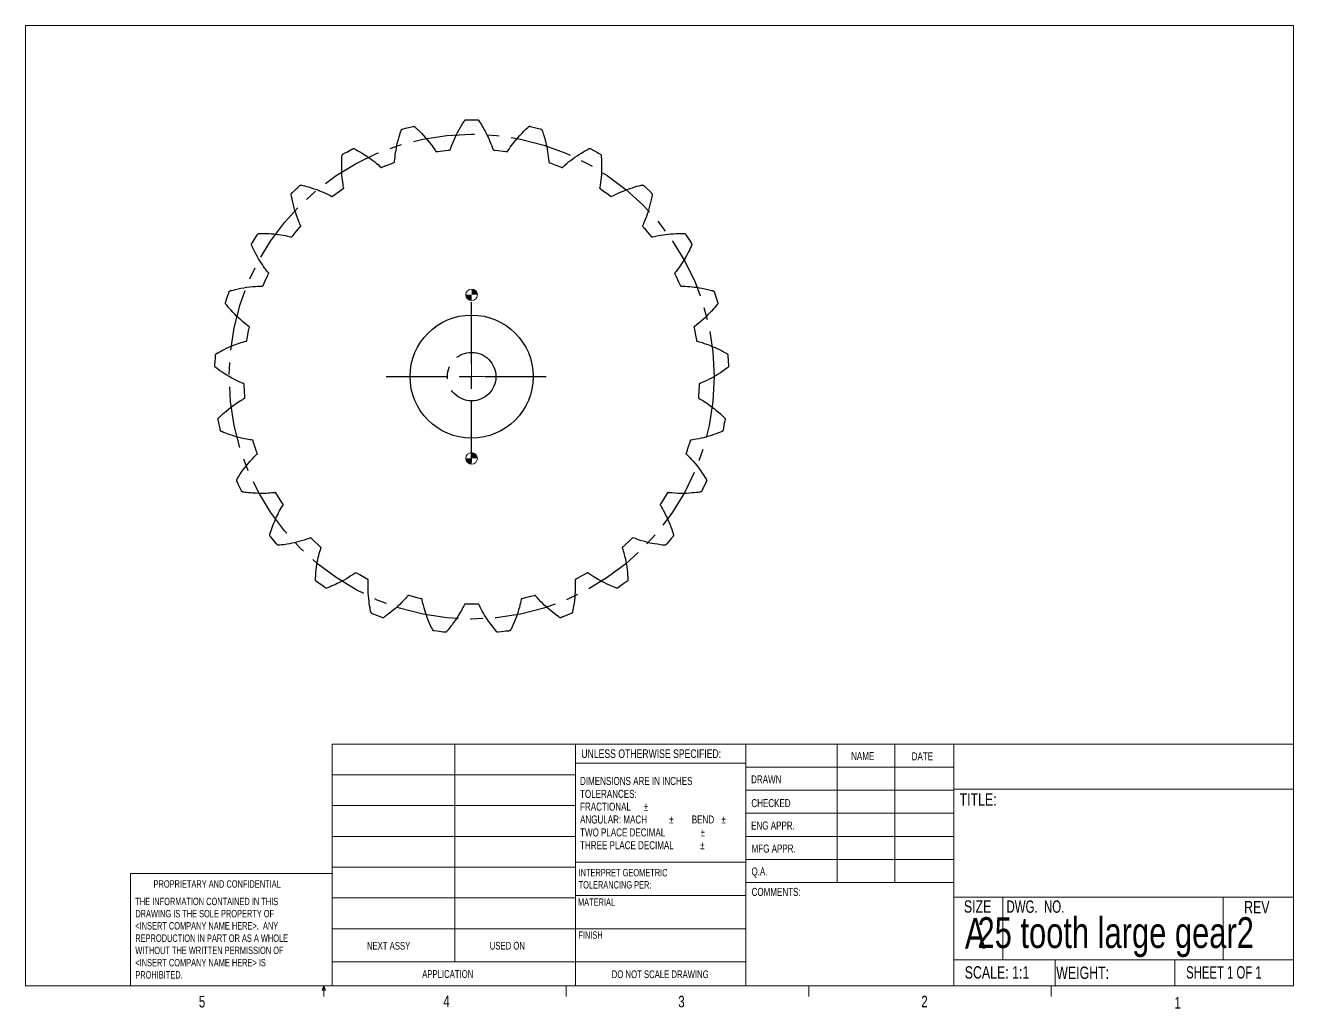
# Model space of a CAD drawing. Header units: inches. Extents: x 0.3 to 10.6, y 0.2 to 8.2.
import ezdxf

# ---------------------------------------------------------------- set-up
doc = ezdxf.new("R2010")
doc.units = ezdxf.units.IN
doc.header["$MEASUREMENT"] = 0
doc.linetypes.add('CENTERX2', pattern=[0.8, 0.5, -0.1, 0.1, -0.1])
doc.styles.add('SLDTEXTSTYLE0', font='TXT', dxfattribs={"width": 0.75})
doc.styles.add('SLDTEXTSTYLE1', font='TXT', dxfattribs={"width": 0.6875})
doc.styles.add('SLDTEXTSTYLE2', font='TXT', dxfattribs={"width": 0.694444})

# ---------------------------------------------------------------- blocks, each defined once
blk = doc.blocks.new('SW_NOTE_0')
at = {"color": 0, "linetype": 'Continuous', "lineweight": 0, "char_height": 0.06, "attachment_point": 1, "style": 'SLDTEXTSTYLE0'}
for s, insert in [('INTERPRET GEOMETRIC', (0, 0.077)), ('TOLERANCING PER:', (0, -0.022))]:
    blk.add_mtext(s, dxfattribs=dict(at, insert=insert))
blk = doc.blocks.new('SW_NOTE_1')
at = {"color": 0, "linetype": 'Continuous', "lineweight": 0, "char_height": 0.065, "attachment_point": 1, "style": 'SLDTEXTSTYLE0'}
for s, insert in [('DIMENSIONS ARE IN INCHES', (0, 0.084)), ('TOLERANCES:', (0, -0.021)), ('FRACTIONAL', (0, -0.125)), ('%%p', (0.518, -0.125)), ('ANGULAR: MACH', (0, -0.229)), ('%%p', (0.723, -0.229)), ('BEND', (0.907, -0.229)), ('%%p', (1.148, -0.229)), ('TWO PLACE DECIMAL', (0, -0.334)), ('%%p', (0.979, -0.334)), ('THREE PLACE DECIMAL', (0, -0.438)), ('%%p', (0.974, -0.438))]:
    blk.add_mtext(s, dxfattribs=dict(at, insert=insert))
blk = doc.blocks.new('SW_NOTE_2')
at = {"color": 0, "linetype": 'Continuous', "lineweight": 0, "char_height": 0.06, "attachment_point": 1, "style": 'SLDTEXTSTYLE0'}
for s, insert in [('THE INFORMATION CONTAINED IN THIS', (0, 0.077)), ('DRAWING IS THE SOLE PROPERTY OF', (0, -0.022)), ('<INSERT COMPANY NAME HERE>.  ANY', (0, -0.121)), ('REPRODUCTION IN PART OR AS A WHOLE', (0, -0.221)), ('WITHOUT THE WRITTEN PERMISSION OF', (0, -0.32)), ('<INSERT COMPANY NAME HERE> IS', (0, -0.42)), ('PROHIBITED.', (0, -0.519))]:
    blk.add_mtext(s, dxfattribs=dict(at, insert=insert))
blk = doc.blocks.new('SW_CENTERMARKSYMBOL_0')
at = {"color": 0, "linetype": 'Continuous', "lineweight": 0}
for p, q in [((0, 0.2), (0, 0.6)), ((-0.2, 0), (-0.6, 0)), ((0, 0), (-0.1, 0)), ((0, 0), (0, 0.1)), ((0, 0), (0, -0.1)), ((0, 0), (0.1, 0)), ((0.2, 0), (0.6, 0)), ((0, -0.2), (0, -0.6))]:
    blk.add_line(p, q, dxfattribs=at)
blk = doc.blocks.new('SW_DOWELSYMBOL_0')
at = {"linetype": 'Continuous', "lineweight": 0}
h = blk.add_hatch(color=0, dxfattribs=at)
edge = h.paths.add_edge_path(flags=0)
edge.add_arc((0, 0), 0.0469, 180, 270)
edge.add_line((0, -0.047), (0, 0))
edge.add_line((0, 0), (-0.047, 0))
h = blk.add_hatch(color=0, dxfattribs=at)
edge = h.paths.add_edge_path(flags=0)
edge.add_arc((0, 0), 0.0469, 0, 90)
edge.add_line((0, 0.047), (0, 0))
edge.add_line((0, 0), (0.047, 0))
at = {"color": 0, "linetype": 'Continuous', "lineweight": 0}
blk.add_circle((0, 0), 0.0469, dxfattribs=at)
blk = doc.blocks.new('SW_DOWELSYMBOL_1')
at = {"linetype": 'Continuous', "lineweight": 0}
h = blk.add_hatch(color=0, dxfattribs=at)
edge = h.paths.add_edge_path(flags=0)
edge.add_arc((0, 0), 0.0469, 180, 270)
edge.add_line((0, -0.047), (0, 0))
edge.add_line((0, 0), (-0.047, 0))
h = blk.add_hatch(color=0, dxfattribs=at)
edge = h.paths.add_edge_path(flags=0)
edge.add_arc((0, 0), 0.0469, 0, 90)
edge.add_line((0, 0.047), (0, 0))
edge.add_line((0, 0), (0.047, 0))
at = {"color": 0, "linetype": 'Continuous', "lineweight": 0}
blk.add_circle((0, 0), 0.0469, dxfattribs=at)

msp = doc.modelspace()

# ---------------------------------------------------------------- linework, layer by layer
at = {"color": 7, "linetype": 'Continuous', "lineweight": 0}
for p, q in [((0.33, 8.192), (10.63, 8.192)), ((0.33, 8.192), (0.33, 0.392)), ((10.63, 0.392), (10.63, 8.192)), ((2.821, 2.356), (10.63, 2.356)), ((2.821, 0.392), (2.821, 2.356)), ((3.819, 2.356), (3.819, 0.588)), ((4.798, 0.392), (4.798, 2.356)), ((6.18, 2.356), (6.18, 0.392)), ((6.924, 2.356), (6.924, 1.231)), ((7.392, 2.356), (7.392, 1.231)), ((7.871, 2.356), (7.871, 0.392)), ((6.18, 2.202), (4.798, 2.202)), ((6.18, 2.169), (7.871, 2.169)), ((2.821, 2.106), (4.798, 2.106)), ((6.18, 1.981), (7.871, 1.981)), ((7.871, 1.989), (10.63, 1.989)), ((2.821, 1.856), (4.798, 1.856)), ((6.18, 1.794), (7.871, 1.794)), ((2.821, 1.606), (4.798, 1.606)), ((7.871, 1.606), (6.18, 1.606)), ((2.821, 1.356), (4.798, 1.356)), ((4.798, 1.396), (6.18, 1.396)), ((7.871, 1.419), (6.18, 1.419)), ((1.184, 0.392), (1.184, 1.306)), ((2.821, 1.306), (1.184, 1.306)), ((7.871, 1.231), (6.18, 1.231)), ((2.821, 1.106), (4.798, 1.106)), ((4.798, 1.126), (6.18, 1.126)), ((7.871, 1.112), (10.63, 1.112)), ((8.267, 1.112), (8.267, 0.605)), ((10.058, 1.112), (10.058, 0.605)), ((2.821, 0.856), (4.798, 0.856)), ((4.798, 0.856), (6.18, 0.856)), ((2.821, 0.588), (6.18, 0.588)), ((7.871, 0.605), (10.63, 0.605)), ((8.694, 0.605), (8.694, 0.392)), ((9.666, 0.605), (9.666, 0.392)), ((10.63, 0.392), (0.33, 0.392)), ((2.741, 0.357), (2.755, 0.392)), ((2.767, 0.357), (2.741, 0.357)), ((2.755, 0.392), (2.755, 0.307)), ((2.755, 0.392), (2.767, 0.357)), ((4.723, 0.392), (4.723, 0.307)), ((6.692, 0.392), (6.692, 0.307)), ((8.661, 0.392), (8.661, 0.307))]:
    msp.add_line(p, q, dxfattribs=at)
at = {"color": 7, "linetype": 'CENTERX2'}
for p, q in [((3.954, 4.644), (3.954, 6.035)), ((3.259, 5.34), (4.65, 5.34))]:
    msp.add_line(p, q, dxfattribs=at)
at = {"color": 7, "linetype": 'Continuous', "flags": 128}
msp.add_lwpolyline([(3.795, 3.324), (3.786, 3.313), (3.777, 3.302), (3.769, 3.291), (3.763, 3.284), (3.757, 3.277), (3.755, 3.275), (3.753, 3.273), (3.751, 3.27), (3.749, 3.268), (3.747, 3.266), (3.745, 3.265), (3.743, 3.264), (3.741, 3.264), (3.738, 3.264), (3.736, 3.264), (3.734, 3.264), (3.724, 3.266), (3.706, 3.268), (3.673, 3.272), (3.65, 3.275), (3.648, 3.275), (3.645, 3.276), (3.643, 3.276), (3.641, 3.278), (3.64, 3.279), (3.638, 3.281), (3.638, 3.283), (3.637, 3.285), (3.636, 3.286), (3.63, 3.299), (3.624, 3.312), (3.618, 3.324), (3.61, 3.344), (3.602, 3.363), (3.594, 3.383), (3.587, 3.403), (3.58, 3.423), (3.574, 3.443), (3.568, 3.463), (3.562, 3.483), (3.559, 3.497), (3.556, 3.51), (3.553, 3.524), (3.552, 3.53), (3.552, 3.532), (3.551, 3.533), (3.551, 3.534), (3.55, 3.535), (3.548, 3.535), (3.547, 3.535), (3.545, 3.536), (3.54, 3.537), (3.52, 3.542), (3.466, 3.556), (3.451, 3.56), (3.444, 3.562), (3.441, 3.563), (3.44, 3.563), (3.439, 3.563), (3.439, 3.563), (3.438, 3.563), (3.437, 3.562), (3.436, 3.561), (3.435, 3.56), (3.432, 3.557), (3.428, 3.551), (3.42, 3.542), (3.404, 3.524), (3.387, 3.507), (3.37, 3.49), (3.353, 3.474), (3.335, 3.457), (3.316, 3.442), (3.298, 3.427), (3.287, 3.418), (3.276, 3.41), (3.264, 3.401), (3.256, 3.395), (3.247, 3.389), (3.245, 3.387), (3.243, 3.386), (3.242, 3.385), (3.24, 3.383), (3.237, 3.382), (3.235, 3.382), (3.232, 3.382), (3.23, 3.382), (3.228, 3.383), (3.15, 3.414), (3.147, 3.415), (3.145, 3.416), (3.143, 3.417), (3.141, 3.418), (3.139, 3.419), (3.138, 3.421), (3.137, 3.423), (3.136, 3.426), (3.135, 3.429), (3.135, 3.432), (3.134, 3.435), (3.131, 3.449), (3.129, 3.463), (3.126, 3.481), (3.123, 3.5), (3.121, 3.518), (3.118, 3.539), (3.116, 3.56), (3.115, 3.581), (3.114, 3.602), (3.113, 3.623), (3.113, 3.644), (3.113, 3.66), (3.114, 3.676), (3.115, 3.685), (3.115, 3.689), (3.115, 3.69), (3.115, 3.691), (3.114, 3.692), (3.113, 3.692), (3.113, 3.693), (3.112, 3.693), (3.11, 3.694), (3.106, 3.696), (3.1, 3.699), (3.045, 3.73), (3.027, 3.74), (3.017, 3.745), (3.015, 3.746), (3.014, 3.747), (3.014, 3.747), (3.013, 3.747), (3.012, 3.747), (3.011, 3.746), (3.01, 3.746), (3.008, 3.745), (2.991, 3.732), (2.974, 3.721), (2.956, 3.71), (2.938, 3.699), (2.919, 3.688), (2.901, 3.678), (2.882, 3.669), (2.863, 3.66), (2.849, 3.653), (2.834, 3.647), (2.82, 3.64), (2.805, 3.634), (2.798, 3.631), (2.791, 3.628), (2.783, 3.626), (2.776, 3.623), (2.773, 3.622), (2.771, 3.622), (2.768, 3.623), (2.766, 3.624), (2.764, 3.626), (2.762, 3.627), (2.76, 3.629), (2.748, 3.637), (2.705, 3.668), (2.695, 3.676), (2.693, 3.677), (2.692, 3.678), (2.69, 3.679), (2.688, 3.681), (2.687, 3.683), (2.686, 3.685), (2.686, 3.687), (2.686, 3.69), (2.686, 3.692), (2.686, 3.694), (2.686, 3.697), (2.686, 3.699), (2.686, 3.701), (2.688, 3.725), (2.69, 3.748), (2.692, 3.772), (2.695, 3.795), (2.698, 3.814), (2.701, 3.833), (2.705, 3.851), (2.709, 3.87), (2.713, 3.888), (2.717, 3.904), (2.721, 3.919), (2.726, 3.934), (2.729, 3.945), (2.73, 3.948), (2.731, 3.95), (2.731, 3.951), (2.731, 3.952), (2.731, 3.953), (2.73, 3.953), (2.729, 3.954), (2.727, 3.956), (2.71, 3.972), (2.676, 4.004), (2.658, 4.02), (2.65, 4.028), (2.649, 4.029), (2.648, 4.03), (2.648, 4.03), (2.647, 4.031), (2.646, 4.032), (2.645, 4.031), (2.642, 4.03), (2.639, 4.029), (2.617, 4.021), (2.595, 4.013), (2.572, 4.006), (2.55, 4), (2.531, 3.995), (2.513, 3.991), (2.494, 3.987), (2.476, 3.983), (2.457, 3.98), (2.442, 3.977), (2.426, 3.975), (2.41, 3.973), (2.396, 3.971), (2.393, 3.971), (2.391, 3.97), (2.389, 3.97), (2.386, 3.97), (2.384, 3.97), (2.381, 3.97), (2.379, 3.971), (2.377, 3.973), (2.376, 3.975), (2.374, 3.977), (2.368, 3.984), (2.334, 4.024), (2.32, 4.042), (2.318, 4.044), (2.317, 4.046), (2.315, 4.048), (2.315, 4.05), (2.314, 4.053), (2.315, 4.055), (2.316, 4.058), (2.316, 4.06), (2.322, 4.078), (2.328, 4.096), (2.334, 4.114), (2.341, 4.131), (2.348, 4.149), (2.355, 4.166), (2.362, 4.184), (2.37, 4.201), (2.379, 4.218), (2.387, 4.235), (2.395, 4.249), (2.402, 4.263), (2.41, 4.276), (2.416, 4.286), (2.423, 4.296), (2.424, 4.298), (2.424, 4.3), (2.423, 4.302), (2.422, 4.304), (2.421, 4.305), (2.42, 4.307), (2.414, 4.317), (2.363, 4.397), (2.362, 4.398), (2.361, 4.398), (2.359, 4.398), (2.358, 4.398), (2.357, 4.398), (2.352, 4.397), (2.34, 4.396), (2.328, 4.395), (2.316, 4.394), (2.301, 4.393), (2.285, 4.392), (2.269, 4.391), (2.245, 4.391), (2.222, 4.392), (2.198, 4.393), (2.174, 4.394), (2.159, 4.395), (2.143, 4.397), (2.127, 4.399), (2.116, 4.4), (2.104, 4.402), (2.102, 4.402), (2.1, 4.402), (2.097, 4.403), (2.095, 4.403), (2.093, 4.403), (2.091, 4.404), (2.089, 4.406), (2.087, 4.407), (2.086, 4.409), (2.085, 4.411), (2.085, 4.413), (2.062, 4.461), (2.052, 4.482), (2.048, 4.491), (2.047, 4.493), (2.046, 4.495), (2.046, 4.497), (2.046, 4.499), (2.046, 4.502), (2.047, 4.504), (2.049, 4.506), (2.05, 4.508), (2.051, 4.51), (2.052, 4.512), (2.054, 4.514), (2.06, 4.525), (2.067, 4.535), (2.073, 4.545), (2.081, 4.556), (2.089, 4.568), (2.097, 4.579), (2.108, 4.594), (2.12, 4.609), (2.132, 4.624), (2.144, 4.639), (2.156, 4.653), (2.167, 4.665), (2.177, 4.676), (2.188, 4.688), (2.197, 4.696), (2.205, 4.704), (2.21, 4.709), (2.212, 4.711), (2.213, 4.711), (2.213, 4.712), (2.214, 4.713), (2.214, 4.714), (2.214, 4.714), (2.213, 4.715), (2.213, 4.716), (2.212, 4.719), (2.21, 4.724), (2.181, 4.814), (2.179, 4.82), (2.179, 4.821), (2.179, 4.822), (2.178, 4.823), (2.178, 4.824), (2.177, 4.824), (2.176, 4.824), (2.164, 4.826), (2.153, 4.827), (2.141, 4.829), (2.125, 4.832), (2.11, 4.835), (2.095, 4.838), (2.074, 4.843), (2.053, 4.849), (2.033, 4.854), (2.013, 4.861), (1.993, 4.867), (1.978, 4.872), (1.963, 4.878), (1.949, 4.883), (1.939, 4.887), (1.93, 4.891), (1.928, 4.892), (1.925, 4.893), (1.923, 4.893), (1.921, 4.894), (1.919, 4.895), (1.917, 4.897), (1.915, 4.899), (1.914, 4.901), (1.914, 4.903), (1.913, 4.906), (1.913, 4.908), (1.912, 4.91), (1.912, 4.913), (1.911, 4.915), (1.909, 4.928), (1.904, 4.951), (1.897, 4.992), (1.896, 4.994), (1.896, 4.996), (1.896, 4.998), (1.897, 5.001), (1.898, 5.003), (1.899, 5.005), (1.903, 5.008), (1.907, 5.012), (1.915, 5.02), (1.924, 5.028), (1.936, 5.039), (1.948, 5.049), (1.96, 5.059), (1.978, 5.074), (1.996, 5.089), (2.015, 5.103), (2.035, 5.117), (2.048, 5.126), (2.061, 5.134), (2.074, 5.143), (2.084, 5.149), (2.095, 5.155), (2.105, 5.161), (2.11, 5.164), (2.111, 5.164), (2.112, 5.164), (2.112, 5.165), (2.113, 5.166), (2.113, 5.167), (2.113, 5.168), (2.113, 5.168), (2.109, 5.231), (2.107, 5.263), (2.106, 5.279), (2.106, 5.281), (2.105, 5.282), (2.104, 5.282), (2.103, 5.283), (2.101, 5.284), (2.093, 5.287), (2.071, 5.296), (2.05, 5.306), (2.028, 5.317), (2.007, 5.328), (1.986, 5.34), (1.965, 5.352), (1.945, 5.365), (1.927, 5.376), (1.91, 5.388), (1.893, 5.4), (1.876, 5.413), (1.874, 5.414), (1.872, 5.416), (1.871, 5.417), (1.87, 5.419), (1.869, 5.422), (1.869, 5.424), (1.869, 5.426), (1.87, 5.438), (1.871, 5.458), (1.874, 5.495), (1.874, 5.499), (1.874, 5.503), (1.874, 5.507), (1.875, 5.511), (1.875, 5.515), (1.875, 5.519), (1.876, 5.521), (1.877, 5.523), (1.879, 5.525), (1.881, 5.526), (1.883, 5.528), (1.885, 5.529), (1.887, 5.53), (1.889, 5.531), (1.901, 5.538), (1.914, 5.544), (1.926, 5.551), (1.945, 5.56), (1.964, 5.57), (1.983, 5.578), (2.002, 5.587), (2.022, 5.595), (2.041, 5.602), (2.061, 5.609), (2.081, 5.616), (2.095, 5.62), (2.108, 5.624), (2.122, 5.627), (2.124, 5.628), (2.125, 5.628), (2.126, 5.628), (2.127, 5.629), (2.127, 5.63), (2.128, 5.63), (2.128, 5.631), (2.128, 5.634), (2.13, 5.644), (2.134, 5.665), (2.143, 5.711), (2.147, 5.734), (2.149, 5.74), (2.149, 5.741), (2.149, 5.742), (2.149, 5.743), (2.149, 5.744), (2.148, 5.744), (2.147, 5.745), (2.147, 5.745), (2.137, 5.752), (2.122, 5.764), (2.107, 5.776), (2.093, 5.788), (2.079, 5.8), (2.065, 5.813), (2.048, 5.829), (2.031, 5.846), (2.015, 5.863), (1.999, 5.881), (1.988, 5.893), (1.978, 5.905), (1.968, 5.917), (1.959, 5.928), (1.957, 5.93), (1.956, 5.932), (1.955, 5.935), (1.955, 5.937), (1.956, 5.94), (1.958, 5.946), (1.96, 5.953), (1.962, 5.96), (1.981, 6.02), (1.982, 6.022), (1.983, 6.024), (1.983, 6.026), (1.984, 6.028), (1.985, 6.03), (1.986, 6.032), (1.988, 6.034), (1.99, 6.035), (1.993, 6.036), (1.995, 6.037), (1.998, 6.038), (2.001, 6.038), (2.003, 6.039), (2.019, 6.043), (2.034, 6.047), (2.057, 6.052), (2.081, 6.057), (2.105, 6.061), (2.128, 6.065), (2.152, 6.068), (2.176, 6.071), (2.2, 6.072), (2.216, 6.073), (2.232, 6.074), (2.247, 6.074), (2.251, 6.074), (2.255, 6.074), (2.256, 6.074), (2.257, 6.075), (2.257, 6.076), (2.258, 6.077), (2.26, 6.08), (2.286, 6.137), (2.298, 6.161), (2.303, 6.172), (2.305, 6.177), (2.305, 6.178), (2.306, 6.178), (2.306, 6.179), (2.306, 6.181), (2.305, 6.182), (2.304, 6.183), (2.303, 6.184), (2.3, 6.187), (2.296, 6.192), (2.289, 6.201), (2.283, 6.209), (2.276, 6.218), (2.265, 6.233), (2.255, 6.249), (2.244, 6.264), (2.234, 6.281), (2.224, 6.297), (2.212, 6.317), (2.201, 6.338), (2.19, 6.359), (2.18, 6.38), (2.175, 6.391), (2.17, 6.402), (2.169, 6.404), (2.168, 6.406), (2.167, 6.408), (2.166, 6.41), (2.166, 6.412), (2.166, 6.415), (2.167, 6.417), (2.168, 6.419), (2.169, 6.42), (2.17, 6.422), (2.171, 6.424), (2.197, 6.464), (2.211, 6.486), (2.217, 6.496), (2.218, 6.498), (2.22, 6.5), (2.222, 6.501), (2.225, 6.502), (2.228, 6.502), (2.231, 6.502), (2.234, 6.502), (2.237, 6.502), (2.24, 6.502), (2.251, 6.502), (2.262, 6.502), (2.272, 6.502), (2.291, 6.502), (2.31, 6.501), (2.329, 6.5), (2.348, 6.498), (2.367, 6.496), (2.385, 6.494), (2.404, 6.491), (2.423, 6.488), (2.441, 6.485), (2.46, 6.481), (2.471, 6.478), (2.483, 6.476), (2.484, 6.475), (2.486, 6.475), (2.487, 6.475), (2.489, 6.474), (2.49, 6.474), (2.492, 6.473), (2.493, 6.474), (2.494, 6.475), (2.502, 6.484), (2.532, 6.521), (2.562, 6.557), (2.566, 6.562), (2.567, 6.563), (2.567, 6.564), (2.566, 6.565), (2.566, 6.566), (2.565, 6.567), (2.56, 6.578), (2.555, 6.589), (2.551, 6.6), (2.542, 6.621), (2.534, 6.644), (2.526, 6.666), (2.519, 6.689), (2.513, 6.711), (2.507, 6.734), (2.501, 6.757), (2.496, 6.78), (2.493, 6.793), (2.491, 6.806), (2.489, 6.818), (2.489, 6.82), (2.489, 6.823), (2.49, 6.825), (2.491, 6.827), (2.493, 6.829), (2.495, 6.832), (2.497, 6.834), (2.499, 6.836), (2.502, 6.838), (2.51, 6.846), (2.525, 6.86), (2.537, 6.871), (2.548, 6.881), (2.56, 6.892), (2.561, 6.894), (2.563, 6.895), (2.566, 6.895), (2.568, 6.896), (2.57, 6.895), (2.572, 6.895), (2.574, 6.894), (2.586, 6.892), (2.596, 6.889), (2.606, 6.886), (2.629, 6.88), (2.651, 6.873), (2.674, 6.866), (2.696, 6.858), (2.714, 6.851), (2.731, 6.844), (2.749, 6.837), (2.766, 6.829), (2.783, 6.821), (2.794, 6.815), (2.804, 6.81), (2.814, 6.804), (2.818, 6.803), (2.819, 6.802), (2.819, 6.802), (2.821, 6.801), (2.821, 6.802), (2.822, 6.802), (2.823, 6.803), (2.825, 6.804), (2.863, 6.832), (2.901, 6.86), (2.911, 6.867), (2.913, 6.868), (2.914, 6.869), (2.915, 6.87), (2.915, 6.871), (2.915, 6.872), (2.914, 6.877), (2.911, 6.889), (2.91, 6.9), (2.907, 6.919), (2.905, 6.938), (2.903, 6.957), (2.901, 6.976), (2.9, 6.995), (2.899, 7.014), (2.899, 7.032), (2.899, 7.051), (2.899, 7.07), (2.9, 7.089), (2.901, 7.105), (2.901, 7.121), (2.903, 7.136), (2.903, 7.139), (2.904, 7.141), (2.905, 7.143), (2.907, 7.144), (2.908, 7.146), (2.91, 7.147), (2.912, 7.148), (2.922, 7.153), (2.941, 7.163), (2.982, 7.186), (2.984, 7.187), (2.986, 7.188), (2.988, 7.189), (2.99, 7.19), (2.992, 7.191), (2.994, 7.192), (2.997, 7.192), (2.999, 7.191), (3.001, 7.191), (3.003, 7.19), (3.004, 7.189), (3.015, 7.183), (3.025, 7.177), (3.046, 7.166), (3.066, 7.153), (3.086, 7.141), (3.106, 7.128), (3.121, 7.117), (3.137, 7.106), (3.152, 7.095), (3.167, 7.083), (3.182, 7.071), (3.194, 7.061), (3.205, 7.05), (3.217, 7.04), (3.217, 7.039), (3.218, 7.038), (3.219, 7.038), (3.22, 7.038), (3.221, 7.038), (3.221, 7.038), (3.222, 7.038), (3.228, 7.04), (3.239, 7.045), (3.261, 7.054), (3.305, 7.071), (3.327, 7.08), (3.328, 7.08), (3.328, 7.081), (3.328, 7.083), (3.328, 7.084), (3.328, 7.085), (3.329, 7.091), (3.33, 7.103), (3.332, 7.122), (3.334, 7.14), (3.336, 7.159), (3.34, 7.178), (3.343, 7.196), (3.348, 7.22), (3.353, 7.243), (3.359, 7.266), (3.366, 7.288), (3.37, 7.303), (3.375, 7.318), (3.38, 7.333), (3.381, 7.336), (3.381, 7.338), (3.382, 7.34), (3.383, 7.343), (3.384, 7.345), (3.386, 7.347), (3.388, 7.348), (3.391, 7.349), (3.393, 7.35), (3.395, 7.35), (3.398, 7.351), (3.418, 7.356), (3.479, 7.372), (3.481, 7.372), (3.483, 7.373), (3.486, 7.372), (3.488, 7.372), (3.49, 7.37), (3.492, 7.369), (3.493, 7.367), (3.495, 7.366), (3.505, 7.357), (3.517, 7.346), (3.528, 7.335), (3.546, 7.317), (3.563, 7.298), (3.58, 7.28), (3.596, 7.26), (3.612, 7.241), (3.625, 7.224), (3.638, 7.207), (3.65, 7.19), (3.661, 7.172), (3.664, 7.168), (3.664, 7.167), (3.665, 7.167), (3.666, 7.167), (3.666, 7.167), (3.669, 7.167), (3.679, 7.168), (3.7, 7.171), (3.742, 7.176), (3.763, 7.179), (3.773, 7.18), (3.778, 7.181), (3.779, 7.181), (3.78, 7.181), (3.781, 7.182), (3.781, 7.183), (3.782, 7.184), (3.782, 7.185), (3.786, 7.198), (3.791, 7.211), (3.796, 7.224), (3.804, 7.244), (3.812, 7.263), (3.82, 7.282), (3.829, 7.301), (3.84, 7.321), (3.85, 7.341), (3.861, 7.361), (3.872, 7.38), (3.884, 7.399), (3.893, 7.412), (3.894, 7.415), (3.896, 7.417), (3.898, 7.42), (3.9, 7.423), (3.901, 7.424), (3.904, 7.425), (3.906, 7.426), (3.908, 7.426), (3.911, 7.426), (3.913, 7.426), (3.915, 7.426), (3.927, 7.426), (3.983, 7.426), (3.999, 7.426), (4.001, 7.426), (4.003, 7.426), (4.005, 7.425), (4.008, 7.424), (4.009, 7.423), (4.01, 7.421), (4.018, 7.409), (4.026, 7.397), (4.033, 7.385), (4.04, 7.373), (4.047, 7.361), (4.054, 7.349), (4.063, 7.333), (4.072, 7.316), (4.08, 7.299), (4.088, 7.283), (4.096, 7.266), (4.103, 7.248), (4.111, 7.231), (4.117, 7.214), (4.123, 7.196), (4.126, 7.189), (4.127, 7.186), (4.128, 7.183), (4.128, 7.182), (4.129, 7.181), (4.13, 7.181), (4.131, 7.181), (4.134, 7.181), (4.141, 7.18), (4.169, 7.176), (4.211, 7.171), (4.232, 7.168), (4.242, 7.167), (4.243, 7.167), (4.244, 7.167), (4.245, 7.168), (4.246, 7.169), (4.246, 7.17), (4.249, 7.174), (4.258, 7.188), (4.268, 7.202), (4.277, 7.216), (4.288, 7.229), (4.298, 7.242), (4.313, 7.261), (4.329, 7.279), (4.345, 7.297), (4.361, 7.315), (4.378, 7.332), (4.395, 7.349), (4.413, 7.365), (4.415, 7.367), (4.416, 7.368), (4.418, 7.37), (4.42, 7.371), (4.422, 7.372), (4.424, 7.373), (4.426, 7.373), (4.429, 7.372), (4.442, 7.369), (4.466, 7.363), (4.496, 7.355), (4.51, 7.351), (4.512, 7.351), (4.515, 7.35), (4.518, 7.349), (4.52, 7.348), (4.522, 7.347), (4.524, 7.345), (4.526, 7.343), (4.527, 7.341), (4.527, 7.339), (4.528, 7.336), (4.529, 7.334), (4.533, 7.322), (4.536, 7.311), (4.54, 7.3), (4.544, 7.286), (4.548, 7.273), (4.551, 7.26), (4.556, 7.242), (4.56, 7.224), (4.564, 7.206), (4.568, 7.188), (4.571, 7.167), (4.574, 7.146), (4.577, 7.125), (4.579, 7.104), (4.58, 7.094), (4.58, 7.083), (4.581, 7.082), (4.581, 7.081), (4.581, 7.08), (4.582, 7.08), (4.583, 7.08), (4.583, 7.079), (4.588, 7.077), (4.598, 7.073), (4.637, 7.058), (4.676, 7.042), (4.686, 7.039), (4.687, 7.038), (4.688, 7.038), (4.689, 7.038), (4.69, 7.038), (4.69, 7.038), (4.691, 7.039), (4.695, 7.042), (4.702, 7.049), (4.71, 7.056), (4.726, 7.07), (4.742, 7.083), (4.759, 7.096), (4.776, 7.109), (4.793, 7.121), (4.81, 7.133), (4.828, 7.144), (4.846, 7.155), (4.858, 7.163), (4.87, 7.17), (4.882, 7.177), (4.892, 7.182), (4.901, 7.187), (4.903, 7.188), (4.905, 7.189), (4.907, 7.19), (4.909, 7.191), (4.912, 7.192), (4.914, 7.192), (4.917, 7.191), (4.919, 7.191), (4.921, 7.189), (4.976, 7.159), (4.988, 7.152), (5, 7.146), (5.002, 7.145), (5.003, 7.143), (5.005, 7.141), (5.006, 7.139), (5.006, 7.137), (5.006, 7.135), (5.007, 7.126), (5.008, 7.102), (5.009, 7.078), (5.01, 7.054), (5.01, 7.03), (5.009, 7.006), (5.008, 6.982), (5.006, 6.958), (5.004, 6.937), (5.002, 6.916), (4.998, 6.895), (4.995, 6.874), (4.995, 6.873), (4.994, 6.872), (4.994, 6.871), (4.994, 6.87), (4.995, 6.869), (4.997, 6.868), (4.999, 6.866), (5.008, 6.86), (5.025, 6.847), (5.059, 6.823), (5.081, 6.806), (5.087, 6.802), (5.088, 6.802), (5.089, 6.801), (5.09, 6.802), (5.09, 6.802), (5.093, 6.804), (5.106, 6.81), (5.122, 6.819), (5.139, 6.827), (5.156, 6.835), (5.177, 6.844), (5.198, 6.852), (5.219, 6.86), (5.24, 6.867), (5.261, 6.874), (5.279, 6.88), (5.297, 6.885), (5.315, 6.89), (5.324, 6.892), (5.332, 6.894), (5.335, 6.894), (5.337, 6.895), (5.339, 6.895), (5.341, 6.896), (5.344, 6.895), (5.346, 6.894), (5.349, 6.893), (5.351, 6.891), (5.353, 6.889), (5.355, 6.887), (5.357, 6.885), (5.365, 6.878), (5.406, 6.839), (5.409, 6.836), (5.413, 6.832), (5.417, 6.828), (5.419, 6.826), (5.42, 6.824), (5.42, 6.821), (5.42, 6.819), (5.42, 6.816), (5.417, 6.803), (5.414, 6.789), (5.41, 6.767), (5.405, 6.745), (5.399, 6.723), (5.393, 6.701), (5.387, 6.68), (5.381, 6.66), (5.374, 6.64), (5.366, 6.62), (5.359, 6.601), (5.354, 6.591), (5.35, 6.582), (5.346, 6.572), (5.344, 6.567), (5.342, 6.565), (5.342, 6.564), (5.342, 6.563), (5.343, 6.562), (5.345, 6.559), (5.347, 6.557), (5.351, 6.552), (5.358, 6.544), (5.369, 6.53), (5.396, 6.497), (5.41, 6.481), (5.413, 6.477), (5.415, 6.475), (5.416, 6.474), (5.417, 6.473), (5.418, 6.474), (5.419, 6.474), (5.42, 6.474), (5.423, 6.475), (5.427, 6.476), (5.448, 6.481), (5.468, 6.485), (5.489, 6.489), (5.51, 6.492), (5.53, 6.495), (5.551, 6.497), (5.572, 6.499), (5.593, 6.5), (5.614, 6.501), (5.635, 6.502), (5.651, 6.502), (5.667, 6.502), (5.67, 6.502), (5.673, 6.502), (5.676, 6.502), (5.679, 6.502), (5.682, 6.502), (5.685, 6.502), (5.687, 6.501), (5.689, 6.499), (5.691, 6.498), (5.692, 6.496), (5.693, 6.494), (5.694, 6.492), (5.728, 6.439), (5.736, 6.426), (5.738, 6.424), (5.739, 6.422), (5.74, 6.42), (5.741, 6.418), (5.742, 6.416), (5.743, 6.413), (5.743, 6.411), (5.742, 6.408), (5.741, 6.406), (5.74, 6.404), (5.736, 6.396), (5.73, 6.382), (5.723, 6.367), (5.716, 6.353), (5.707, 6.336), (5.698, 6.32), (5.688, 6.303), (5.679, 6.287), (5.669, 6.271), (5.659, 6.255), (5.648, 6.239), (5.637, 6.224), (5.626, 6.209), (5.614, 6.194), (5.607, 6.185), (5.604, 6.182), (5.604, 6.181), (5.603, 6.18), (5.603, 6.179), (5.603, 6.178), (5.604, 6.177), (5.604, 6.177), (5.605, 6.174), (5.615, 6.153), (5.635, 6.11), (5.645, 6.089), (5.65, 6.078), (5.651, 6.077), (5.652, 6.075), (5.653, 6.074), (5.654, 6.074), (5.656, 6.074), (5.657, 6.074), (5.659, 6.074), (5.66, 6.074), (5.676, 6.074), (5.692, 6.073), (5.707, 6.072), (5.726, 6.071), (5.745, 6.069), (5.764, 6.067), (5.783, 6.065), (5.801, 6.062), (5.825, 6.058), (5.848, 6.053), (5.871, 6.048), (5.894, 6.042), (5.902, 6.04), (5.91, 6.038), (5.912, 6.037), (5.914, 6.037), (5.916, 6.036), (5.918, 6.035), (5.92, 6.034), (5.922, 6.033), (5.924, 6.031), (5.924, 6.029), (5.925, 6.027), (5.926, 6.025), (5.926, 6.022), (5.927, 6.02), (5.93, 6.011), (5.943, 5.971), (5.951, 5.946), (5.952, 5.944), (5.953, 5.941), (5.953, 5.939), (5.954, 5.937), (5.953, 5.934), (5.953, 5.932), (5.951, 5.93), (5.95, 5.928), (5.948, 5.926), (5.939, 5.914), (5.928, 5.902), (5.918, 5.89), (5.902, 5.872), (5.886, 5.855), (5.87, 5.838), (5.853, 5.821), (5.836, 5.805), (5.818, 5.789), (5.8, 5.774), (5.781, 5.76), (5.772, 5.752), (5.762, 5.745), (5.761, 5.744), (5.76, 5.743), (5.76, 5.741), (5.76, 5.74), (5.761, 5.738), (5.761, 5.736), (5.761, 5.735), (5.764, 5.723), (5.772, 5.676), (5.777, 5.65), (5.78, 5.639), (5.78, 5.634), (5.781, 5.63), (5.782, 5.629), (5.783, 5.628), (5.784, 5.628), (5.785, 5.628), (5.786, 5.628), (5.787, 5.627), (5.792, 5.626), (5.804, 5.623), (5.815, 5.62), (5.826, 5.616), (5.844, 5.61), (5.862, 5.604), (5.88, 5.597), (5.897, 5.59), (5.915, 5.583), (5.932, 5.575), (5.949, 5.567), (5.966, 5.559), (5.983, 5.551), (6, 5.542), (6.01, 5.536), (6.021, 5.53), (6.023, 5.529), (6.025, 5.528), (6.027, 5.527), (6.028, 5.526), (6.03, 5.525), (6.032, 5.523), (6.033, 5.521), (6.034, 5.519), (6.034, 5.517), (6.034, 5.514), (6.034, 5.512), (6.037, 5.465), (6.039, 5.43), (6.04, 5.428), (6.04, 5.425), (6.04, 5.423), (6.04, 5.421), (6.039, 5.419), (6.037, 5.416), (6.036, 5.415), (6.032, 5.412), (6.029, 5.41), (6.026, 5.408), (6.013, 5.398), (6, 5.389), (5.987, 5.38), (5.974, 5.371), (5.956, 5.36), (5.939, 5.349), (5.92, 5.338), (5.902, 5.328), (5.884, 5.318), (5.865, 5.309), (5.846, 5.3), (5.826, 5.291), (5.807, 5.283), (5.806, 5.283), (5.805, 5.282), (5.804, 5.282), (5.803, 5.281), (5.803, 5.28), (5.803, 5.275), (5.802, 5.264), (5.797, 5.18), (5.796, 5.17), (5.796, 5.167), (5.796, 5.166), (5.796, 5.165), (5.797, 5.165), (5.798, 5.164), (5.8, 5.163), (5.802, 5.162), (5.811, 5.157), (5.82, 5.152), (5.832, 5.145), (5.844, 5.137), (5.856, 5.13), (5.873, 5.118), (5.89, 5.106), (5.907, 5.093), (5.924, 5.08), (5.941, 5.066), (5.958, 5.052), (5.975, 5.037), (5.992, 5.022), (6.008, 5.006), (6.009, 5.005), (6.011, 5.003), (6.012, 5.001), (6.013, 4.999), (6.013, 4.997), (6.013, 4.994), (6.012, 4.992), (6.01, 4.981), (6.006, 4.961), (5.999, 4.924), (5.996, 4.907), (5.996, 4.905), (5.995, 4.902), (5.994, 4.9), (5.993, 4.898), (5.991, 4.896), (5.989, 4.895), (5.982, 4.892), (5.974, 4.889), (5.967, 4.886), (5.96, 4.883), (5.94, 4.876), (5.92, 4.869), (5.9, 4.862), (5.88, 4.856), (5.86, 4.85), (5.84, 4.844), (5.819, 4.84), (5.799, 4.835), (5.778, 4.831), (5.764, 4.829), (5.75, 4.826), (5.736, 4.825), (5.733, 4.824), (5.732, 4.824), (5.731, 4.824), (5.731, 4.823), (5.73, 4.822), (5.728, 4.815), (5.711, 4.762), (5.702, 4.735), (5.698, 4.722), (5.696, 4.715), (5.695, 4.715), (5.695, 4.714), (5.695, 4.713), (5.696, 4.712), (5.697, 4.711), (5.698, 4.709), (5.712, 4.697), (5.725, 4.683), (5.738, 4.67), (5.754, 4.652), (5.77, 4.634), (5.785, 4.615), (5.799, 4.596), (5.814, 4.577), (5.827, 4.557), (5.841, 4.537), (5.849, 4.524), (5.858, 4.51), (5.859, 4.508), (5.86, 4.507), (5.861, 4.505), (5.862, 4.503), (5.863, 4.5), (5.863, 4.498), (5.863, 4.496), (5.862, 4.493), (5.859, 4.487), (5.856, 4.481), (5.829, 4.424), (5.823, 4.41), (5.822, 4.408), (5.821, 4.406), (5.819, 4.405), (5.816, 4.403), (5.814, 4.403), (5.804, 4.401), (5.793, 4.4), (5.778, 4.398), (5.762, 4.396), (5.746, 4.395), (5.723, 4.393), (5.699, 4.392), (5.675, 4.391), (5.652, 4.391), (5.628, 4.392), (5.604, 4.393), (5.581, 4.395), (5.557, 4.397), (5.551, 4.398), (5.549, 4.398), (5.548, 4.398), (5.547, 4.398), (5.546, 4.398), (5.546, 4.397), (5.54, 4.387), (5.527, 4.367), (5.502, 4.327), (5.49, 4.309), (5.487, 4.304), (5.486, 4.302), (5.485, 4.301), (5.485, 4.3), (5.485, 4.299), (5.485, 4.299), (5.485, 4.298), (5.486, 4.297), (5.487, 4.295), (5.49, 4.291), (5.497, 4.279), (5.504, 4.267), (5.511, 4.255), (5.521, 4.236), (5.53, 4.218), (5.54, 4.199), (5.548, 4.179), (5.557, 4.16), (5.564, 4.141), (5.572, 4.121), (5.579, 4.101), (5.584, 4.088), (5.588, 4.075), (5.592, 4.061), (5.593, 4.059), (5.594, 4.057), (5.594, 4.055), (5.594, 4.053), (5.594, 4.05), (5.593, 4.048), (5.592, 4.046), (5.59, 4.044), (5.588, 4.042), (5.587, 4.04), (5.575, 4.025), (5.539, 3.982), (5.538, 3.98), (5.536, 3.979), (5.535, 3.977), (5.534, 3.975), (5.532, 3.973), (5.53, 3.972), (5.528, 3.971), (5.526, 3.97), (5.524, 3.97), (5.522, 3.97), (5.52, 3.97), (5.518, 3.97), (5.516, 3.971), (5.502, 3.972), (5.488, 3.974), (5.464, 3.978), (5.44, 3.982), (5.417, 3.986), (5.393, 3.991), (5.37, 3.997), (5.347, 4.003), (5.324, 4.01), (5.31, 4.014), (5.297, 4.019), (5.284, 4.024), (5.264, 4.031), (5.263, 4.032), (5.262, 4.031), (5.261, 4.031), (5.26, 4.03), (5.26, 4.029), (5.256, 4.026), (5.248, 4.018), (5.187, 3.961), (5.182, 3.956), (5.179, 3.954), (5.179, 3.953), (5.178, 3.952), (5.178, 3.951), (5.178, 3.95), (5.182, 3.937), (5.186, 3.924), (5.19, 3.91), (5.194, 3.897), (5.197, 3.883), (5.2, 3.869), (5.203, 3.856), (5.207, 3.835), (5.211, 3.813), (5.214, 3.792), (5.217, 3.771), (5.219, 3.75), (5.221, 3.729), (5.222, 3.707), (5.222, 3.702), (5.223, 3.697), (5.223, 3.693), (5.223, 3.688), (5.223, 3.685), (5.222, 3.683), (5.221, 3.681), (5.219, 3.679), (5.217, 3.678), (5.215, 3.677), (5.214, 3.675), (5.191, 3.659), (5.151, 3.63), (5.15, 3.629), (5.148, 3.628), (5.146, 3.626), (5.144, 3.625), (5.142, 3.624), (5.14, 3.623), (5.138, 3.622), (5.136, 3.622), (5.134, 3.623), (5.132, 3.623), (5.13, 3.624), (5.121, 3.627), (5.112, 3.631), (5.099, 3.636), (5.086, 3.641), (5.074, 3.647), (5.054, 3.655), (5.035, 3.664), (5.017, 3.674), (4.998, 3.684), (4.983, 3.692), (4.969, 3.7), (4.954, 3.709), (4.94, 3.718), (4.926, 3.727), (4.917, 3.733), (4.908, 3.739), (4.9, 3.745), (4.898, 3.747), (4.897, 3.747), (4.897, 3.747), (4.896, 3.747), (4.895, 3.747), (4.893, 3.746), (4.891, 3.744), (4.854, 3.724), (4.812, 3.701), (4.802, 3.696), (4.797, 3.693), (4.796, 3.692), (4.795, 3.692), (4.794, 3.691), (4.794, 3.69), (4.794, 3.689), (4.794, 3.688), (4.795, 3.676), (4.795, 3.664), (4.796, 3.641), (4.796, 3.617), (4.795, 3.594), (4.793, 3.57), (4.791, 3.546), (4.789, 3.523), (4.786, 3.499), (4.782, 3.476), (4.78, 3.46), (4.777, 3.445), (4.774, 3.429), (4.773, 3.427), (4.773, 3.425), (4.772, 3.422), (4.77, 3.42), (4.768, 3.418), (4.766, 3.417), (4.76, 3.415), (4.755, 3.413), (4.736, 3.405), (4.703, 3.392), (4.688, 3.386), (4.686, 3.385), (4.684, 3.384), (4.682, 3.383), (4.679, 3.383), (4.677, 3.382), (4.674, 3.382), (4.672, 3.382), (4.67, 3.383), (4.668, 3.384), (4.666, 3.386), (4.659, 3.391), (4.646, 3.4), (4.635, 3.408), (4.624, 3.416), (4.608, 3.429), (4.591, 3.443), (4.575, 3.456), (4.56, 3.47), (4.544, 3.485), (4.529, 3.499), (4.514, 3.514), (4.5, 3.53), (4.486, 3.545), (4.476, 3.557), (4.473, 3.561), (4.472, 3.561), (4.472, 3.562), (4.471, 3.563), (4.47, 3.563), (4.469, 3.563), (4.469, 3.563), (4.468, 3.563), (4.466, 3.562), (4.463, 3.561), (4.432, 3.553), (4.371, 3.538), (4.363, 3.536), (4.359, 3.535), (4.359, 3.535), (4.358, 3.534), (4.358, 3.534), (4.357, 3.533), (4.357, 3.532), (4.354, 3.516), (4.351, 3.501), (4.347, 3.486), (4.342, 3.465), (4.336, 3.445), (4.33, 3.425), (4.323, 3.405), (4.316, 3.385), (4.308, 3.366), (4.3, 3.346), (4.292, 3.327), (4.283, 3.308), (4.274, 3.289), (4.273, 3.287), (4.272, 3.284), (4.271, 3.282), (4.27, 3.28), (4.268, 3.278), (4.266, 3.276), (4.263, 3.276), (4.261, 3.275), (4.259, 3.275), (4.256, 3.275), (4.254, 3.274), (4.233, 3.272), (4.197, 3.267), (4.173, 3.264), (4.171, 3.264), (4.169, 3.264), (4.166, 3.264), (4.164, 3.265), (4.162, 3.266), (4.16, 3.268), (4.158, 3.269), (4.157, 3.271), (4.148, 3.282), (4.139, 3.293), (4.13, 3.304), (4.117, 3.32), (4.105, 3.337), (4.092, 3.354), (4.081, 3.371), (4.07, 3.387), (4.06, 3.403), (4.051, 3.419), (4.041, 3.435), (4.032, 3.452), (4.024, 3.468), (4.018, 3.481), (4.015, 3.487), (4.014, 3.488), (4.014, 3.489), (4.014, 3.489), (4.013, 3.49), (4.012, 3.491), (4.011, 3.491), (4.01, 3.491), (4.009, 3.491), (3.981, 3.491), (3.925, 3.491), (3.91, 3.491), (3.903, 3.491), (3.9, 3.491), (3.897, 3.491), (3.896, 3.491), (3.896, 3.49), (3.895, 3.489), (3.895, 3.488), (3.893, 3.485), (3.89, 3.479), (3.887, 3.473), (3.884, 3.466), (3.878, 3.454), (3.871, 3.441), (3.864, 3.429), (3.857, 3.417), (3.846, 3.398), (3.833, 3.379), (3.821, 3.36), (3.808, 3.342), (3.795, 3.324)], dxfattribs=at)
at = {"color": 7, "linetype": 'CENTERX2'}
for radius in [1.969, 0.197]:
    msp.add_circle((3.954, 5.34), radius, dxfattribs=at)
at = {"color": 7, "linetype": 'Continuous', "lineweight": 15}
for centre, radius in [((3.954, 6.004), 0.0469), ((3.954, 5.34), 0.5), ((3.954, 4.676), 0.0469)]:
    msp.add_circle(centre, radius, dxfattribs=at)
at = {"color": 7, "linetype": 'Continuous'}
msp.add_circle((3.954, 5.34), 0.5, dxfattribs=at)

# ---------------------------------------------------------------- block references
at = {"color": 7, "linetype": 'Continuous', "lineweight": 0}
for name, p in [('SW_DOWELSYMBOL_0', (3.954, 6.004)), ('SW_CENTERMARKSYMBOL_0', (3.954, 5.34)), ('SW_DOWELSYMBOL_1', (3.954, 4.676)), ('SW_NOTE_1', (4.835, 2.005)), ('SW_NOTE_0', (4.823, 1.265)), ('SW_NOTE_2', (1.223, 1.031))]:
    msp.add_blockref(name, p, dxfattribs=at)

# ---------------------------------------------------------------- texts
for s, insert, char_height, attachment_point, style in [('UNLESS OTHERWISE SPECIFIED:', (4.845, 2.313), 0.07, 1, 'SLDTEXTSTYLE0'), ('NAME', (7.036, 2.291), 0.065, 1, 'SLDTEXTSTYLE0'), ('DATE', (7.528, 2.289), 0.065, 1, 'SLDTEXTSTYLE0'), ('DRAWN', (6.224, 2.102), 0.065, 1, 'SLDTEXTSTYLE0'), ('CHECKED', (6.226, 1.909), 0.065, 1, 'SLDTEXTSTYLE0'), ('TITLE:', (7.917, 1.955), 0.1, 1, 'SLDTEXTSTYLE0'), ('ENG APPR.', (6.224, 1.727), 0.065, 1, 'SLDTEXTSTYLE0'), ('MFG APPR.', (6.228, 1.54), 0.065, 1, 'SLDTEXTSTYLE0'), ('Q.A.', (6.227, 1.354), 0.065, 1, 'SLDTEXTSTYLE0'), ('PROPRIETARY AND CONFIDENTIAL', (1.371, 1.25), 0.06, 1, 'SLDTEXTSTYLE0'), ('COMMENTS:', (6.228, 1.188), 0.065, 1, 'SLDTEXTSTYLE0'), ('MATERIAL', (4.818, 1.103), 0.06, 1, 'SLDTEXTSTYLE0'), ('SIZE', (7.952, 1.087), 0.1, 1, 'SLDTEXTSTYLE0'), ('DWG.  NO.', (8.298, 1.086), 0.1, 1, 'SLDTEXTSTYLE2'), ('REV', (10.228, 1.082), 0.1, 1, 'SLDTEXTSTYLE0'), ('A', (7.96, 0.944), 0.25, 1, 'SLDTEXTSTYLE0'), ('25 tooth large gear2', (9.185, 0.95), 0.25, 2, 'SLDTEXTSTYLE0'), ('FINISH', (4.821, 0.835), 0.06, 1, 'SLDTEXTSTYLE0'), ('NEXT ASSY', (3.104, 0.749), 0.0625, 1, 'SLDTEXTSTYLE0'), ('USED ON', (4.101, 0.75), 0.0625, 1, 'SLDTEXTSTYLE0'), ('APPLICATION', (3.553, 0.52), 0.0625, 1, 'SLDTEXTSTYLE0'), ('DO NOT SCALE DRAWING', (5.486, 0.518), 0.0625, 2, 'SLDTEXTSTYLE0'), ('SCALE: 1:1', (7.959, 0.552), 0.1, 1, 'SLDTEXTSTYLE0'), ('WEIGHT:', (8.702, 0.549), 0.1, 1, 'SLDTEXTSTYLE0'), ('SHEET 1 OF 1', (9.757, 0.552), 0.1, 1, 'SLDTEXTSTYLE1'), ('5', (1.739, 0.311), 0.0938, 1, 'SLDTEXTSTYLE0'), ('4', (3.724, 0.314), 0.0938, 1, 'SLDTEXTSTYLE0'), ('3', (5.632, 0.312), 0.0938, 1, 'SLDTEXTSTYLE0'), ('2', (7.606, 0.312), 0.0938, 1, 'SLDTEXTSTYLE0'), ('1', (9.662, 0.301), 0.0938, 1, 'SLDTEXTSTYLE0')]:
    msp.add_mtext(s, dxfattribs=dict(at, insert=insert, char_height=char_height, attachment_point=attachment_point, style=style))

doc.saveas('drawing.dxf')
